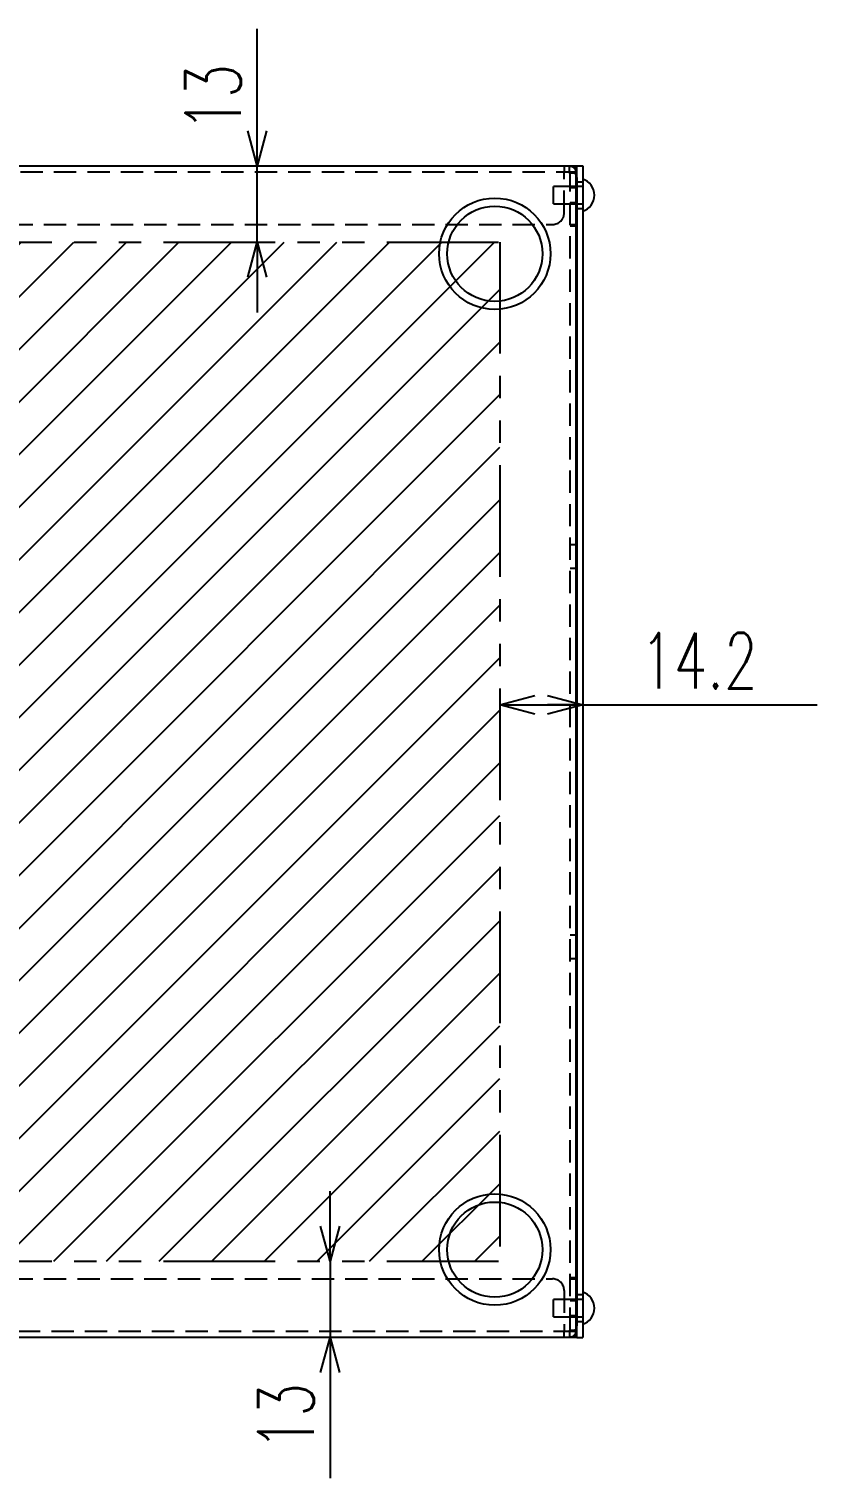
# Model space of a CAD drawing. Extents: x 95 to 340, y 40 to 279.
# Drawn here: x 146.3 to 191.1, y 39.6 to 122 of the extents above; entities that cross this region are included whole.
import ezdxf

# ---------------------------------------------------------------- set-up
doc = ezdxf.new("R2010")
doc.units = 0
doc.linetypes.add('HIDDEN', pattern=[1.905, 1.27, -0.635])
doc.linetypes.add('PHANTOM', pattern=[12.7, 6.35, -1.27, 1.27, -1.27, 1.27, -1.27])
doc.layers.get('0').update_dxf_attribs({"linetype": 'CONTINUOUS'})
doc.layers.add('記入事項', color=7, linetype='CONTINUOUS')
doc.styles.add('SLDTEXTSTYLE0', font='TXT', dxfattribs={"width": 0.7, "bigfont": 'bigfont'})
doc.dimstyles.get("Standard").update_dxf_attribs({"dimtxt": 2.5, "dimasz": 2.5, "dimexe": 1.25, "dimexo": 0.625, "dimtad": 1, "dimcen": 2.5, "dimazin": 3, "dimtfac": 1, "dimtmove": 0, "dimatfit": 3})

# ---------------------------------------------------------------- blocks, each defined once
blk = doc.blocks.new('*X39')
at = {"color": 0}
for p, q in [((115.808, 52.946), (172.745, 109.883)), ((115.808, 55.94), (169.752, 109.883)), ((115.808, 58.933), (166.758, 109.883)), ((115.808, 61.926), (163.765, 109.883)), ((115.808, 64.92), (160.771, 109.883)), ((115.808, 67.913), (157.778, 109.883)), ((115.808, 70.907), (154.785, 109.883)), ((115.808, 73.9), (151.791, 109.883)), ((115.808, 76.894), (148.798, 109.883)), ((115.808, 79.887), (145.804, 109.883)), ((115.808, 82.88), (142.811, 109.883)), ((115.808, 85.874), (139.817, 109.883)), ((115.808, 88.867), (136.824, 109.883)), ((115.808, 91.861), (133.831, 109.883)), ((115.808, 94.854), (130.837, 109.883)), ((115.808, 97.848), (127.844, 109.883)), ((115.808, 100.841), (124.85, 109.883)), ((115.808, 103.834), (121.857, 109.883)), ((115.808, 106.828), (118.864, 109.883)), ((115.808, 109.821), (115.87, 109.883)), ((117.738, 51.883), (173.041, 107.186)), ((120.732, 51.883), (173.041, 104.193)), ((123.725, 51.883), (173.041, 101.199)), ((126.719, 51.883), (173.041, 98.206)), ((129.712, 51.883), (173.041, 95.212)), ((132.706, 51.883), (173.041, 92.219)), ((135.699, 51.883), (173.041, 89.226)), ((138.692, 51.883), (173.041, 86.232)), ((141.686, 51.883), (173.041, 83.239)), ((144.679, 51.883), (173.041, 80.245)), ((147.673, 51.883), (173.041, 77.252)), ((150.666, 51.883), (173.041, 74.259)), ((153.66, 51.883), (173.041, 71.265)), ((156.653, 51.883), (173.041, 68.272)), ((159.646, 51.883), (173.041, 65.278)), ((162.64, 51.883), (173.041, 62.285)), ((165.633, 51.883), (173.041, 59.291)), ((168.627, 51.883), (173.041, 56.298)), ((171.62, 51.883), (173.041, 53.305))]:
    blk.add_line(p, q, dxfattribs=at)
blk = doc.blocks.new('_OPEN30')
at = {"color": 0, "linetype": 'BYBLOCK'}
for p, q in [((-1, 0.267949), (0, 0)), ((0, 0), (-1, -0.267949)), ((0, 0), (-1, 0))]:
    blk.add_line(p, q, dxfattribs=at)
blk = doc.blocks.new('*U40')
at = {"layer": '記入事項', "style": 'SLDTEXTSTYLE0', "width": 0.7}
blk.add_text('13', height=3.175, rotation=90, dxfattribs=at).set_placement((158.315, 116.188))
blk = doc.blocks.new('*D17')
at = {"layer": '記入事項'}
for p, q in [((159.233, 114.217), (159.233, 122.008)), ((159.233, 109.883), (159.233, 114.217)), ((159.233, 109.883), (159.233, 105.883))]:
    blk.add_line(p, q, dxfattribs=at)
blk.add_blockref('*U40', (0, 0))
at = {"layer": '記入事項', "xscale": 2, "yscale": 2}
for p, rotation in [((159.233, 114.217, 0.033), 270), ((159.233, 109.883, 0.033), 90)]:
    blk.add_blockref('_OPEN30', p, dxfattribs=dict(at, rotation=rotation))
blk = doc.blocks.new('*U41')
at = {"layer": '記入事項', "style": 'SLDTEXTSTYLE0', "width": 0.7}
blk.add_text('13', height=3.175, rotation=90, dxfattribs=at).set_placement((162.466, 41.139))
blk = doc.blocks.new('*D18')
at = {"layer": '記入事項'}
for p, q in [((163.384, 51.883), (163.384, 55.883)), ((163.384, 51.883), (163.384, 47.55)), ((163.384, 47.55), (163.384, 39.552))]:
    blk.add_line(p, q, dxfattribs=at)
blk.add_blockref('*U41', (0, 0))
at = {"layer": '記入事項', "xscale": 2, "yscale": 2}
for p, rotation in [((163.384, 51.883, 0.033), 270), ((163.384, 47.55, 0.033), 90)]:
    blk.add_blockref('_OPEN30', p, dxfattribs=dict(at, rotation=rotation))
blk = doc.blocks.new('*U42')
at = {"layer": '記入事項', "style": 'SLDTEXTSTYLE0', "width": 0.7}
blk.add_text('14.2', height=3.175, dxfattribs=at).set_placement((181.038, 84.471))
blk = doc.blocks.new('*D19')
at = {"layer": '記入事項'}
for p, q in [((173.041, 83.553), (177.758, 83.553)), ((177.758, 83.553), (191.092, 83.553))]:
    blk.add_line(p, q, dxfattribs=at)
blk.add_blockref('*U42', (0, 0))
at = {"layer": '記入事項', "xscale": 2, "yscale": 2, "rotation": 180}
blk.add_blockref('_OPEN30', (173.041, 83.553, 0.033), dxfattribs=at)
at = {"layer": '記入事項', "xscale": 2, "yscale": 2}
blk.add_blockref('_OPEN30', (177.758, 83.553, 0.033), dxfattribs=at)

msp = doc.modelspace()

# ---------------------------------------------------------------- linework, layer by layer
at = {"color": 7, "linetype": 'CONTINUOUS'}
for p, q in [((111.475, 114.217), (177.375, 114.217)), ((177.008, 113.813), (177.108, 113.813)), ((177.108, 113.813), (177.375, 113.813)), ((177.375, 114.217), (177.391, 114.217)), ((177.375, 113.85), (177.375, 114.217)), ((177.375, 113.85), (177.375, 113.813)), ((177.375, 113.779), (177.375, 113.813)), ((177.391, 114.217), (177.425, 114.217)), ((177.425, 114.217), (177.758, 114.217)), ((177.425, 113.55), (177.425, 114.217)), ((177.758, 114.217), (177.758, 113.55)), ((177.375, 113.779), (177.375, 47.987)), ((177.425, 113.05), (177.375, 113.05)), ((177.425, 113.55), (177.425, 48.217)), ((177.758, 113.55), (177.758, 48.217)), ((177.375, 112.05), (177.425, 112.05)), ((177.425, 49.717), (177.375, 49.717)), ((177.375, 48.717), (177.425, 48.717)), ((177.008, 47.954), (177.108, 47.954)), ((177.108, 47.954), (177.375, 47.954)), ((177.375, 47.987), (177.375, 47.954)), ((177.375, 47.954), (177.375, 47.917)), ((177.375, 47.55), (177.375, 47.917)), ((177.425, 47.55), (177.425, 48.217)), ((177.758, 48.217), (177.758, 47.55)), ((177.375, 47.55), (111.475, 47.55)), ((177.391, 47.55), (177.375, 47.55)), ((177.425, 47.55), (177.391, 47.55)), ((177.425, 47.55), (177.758, 47.55))]:
    msp.add_line(p, q, dxfattribs=at)
at = {"color": 7, "linetype": 'HIDDEN'}
for p, q in [((111.475, 113.883), (177.375, 113.883)), ((176.708, 114.217), (176.708, 113.883)), ((176.708, 113.883), (176.708, 113.85)), ((176.708, 111.55), (176.708, 113.85)), ((177.008, 113.883), (177.008, 114.217)), ((177.041, 113.779), (177.041, 113.85)), ((176.091, 112.05), (176.091, 113.05)), ((177.375, 113.05), (176.091, 113.05)), ((177.041, 47.987), (177.041, 113.779)), ((177.375, 112.967), (177.041, 112.967)), ((177.758, 113.3), (177.425, 113.3)), ((177.758, 113.05), (177.425, 113.05)), ((176.091, 112.05), (177.375, 112.05)), ((177.041, 112.133), (177.375, 112.133)), ((177.425, 112.05), (177.758, 112.05)), ((177.425, 111.8), (177.758, 111.8)), ((112.808, 110.883), (176.041, 110.883)), ((177.041, 110.883), (177.375, 110.883)), ((177.041, 110.813), (177.375, 110.813)), ((177.375, 92.661), (177.041, 92.661)), ((177.041, 91.328), (177.375, 91.328)), ((177.375, 70.439), (177.041, 70.439)), ((177.041, 69.105), (177.375, 69.105)), ((112.808, 50.883), (176.041, 50.883)), ((177.041, 50.954), (177.375, 50.954)), ((177.041, 50.883), (177.375, 50.883)), ((176.091, 49.025), (176.091, 49.717)), ((177.375, 49.717), (176.091, 49.717)), ((176.708, 50.217), (176.708, 47.917)), ((177.375, 49.633), (177.041, 49.633)), ((177.758, 49.967), (177.425, 49.967)), ((177.758, 49.717), (177.425, 49.717)), ((176.091, 48.717), (176.091, 49.025)), ((176.091, 48.717), (177.375, 48.717)), ((177.041, 48.8), (177.375, 48.8)), ((177.425, 48.717), (177.758, 48.717)), ((177.375, 47.883), (111.475, 47.883)), ((176.708, 47.883), (176.708, 47.917)), ((176.708, 47.55), (176.708, 47.883)), ((177.008, 47.883), (177.008, 47.55)), ((177.041, 47.987), (177.041, 47.917)), ((177.425, 48.467), (177.758, 48.467))]:
    msp.add_line(p, q, dxfattribs=at)
at = {"color": 7}
for points in [[(177.008, 114.217, 0), (177.011, 114.216, 0), (177.013, 114.216, 0), (177.016, 114.216, 0), (177.018, 114.215, 0), (177.021, 114.215, 0), (177.024, 114.215, 0), (177.026, 114.215, 0), (177.029, 114.214, 0), (177.031, 114.214, 0), (177.034, 114.214, 0), (177.036, 114.213, 0), (177.039, 114.213, 0), (177.042, 114.213, 0), (177.044, 114.212, 0), (177.047, 114.212, 0), (177.049, 114.212, 0), (177.052, 114.211, 0), (177.054, 114.211, 0), (177.057, 114.211, 0), (177.06, 114.21, 0), (177.062, 114.21, 0), (177.065, 114.209, 0), (177.067, 114.209, 0), (177.07, 114.209, 0), (177.072, 114.208, 0), (177.075, 114.208, 0), (177.077, 114.207, 0), (177.08, 114.207, 0), (177.082, 114.206, 0), (177.085, 114.206, 0), (177.088, 114.205, 0), (177.09, 114.205, 0), (177.093, 114.204, 0), (177.095, 114.204, 0), (177.098, 114.203, 0), (177.1, 114.203, 0), (177.103, 114.202, 0), (177.105, 114.202, 0), (177.108, 114.201, 0), (177.11, 114.201, 0), (177.113, 114.2, 0), (177.115, 114.199, 0), (177.117, 114.199, 0), (177.12, 114.198, 0), (177.122, 114.197, 0), (177.125, 114.197, 0), (177.127, 114.196, 0), (177.13, 114.195, 0), (177.132, 114.194, 0), (177.135, 114.194, 0), (177.137, 114.193, 0), (177.139, 114.192, 0), (177.142, 114.191, 0), (177.144, 114.19, 0), (177.147, 114.189, 0), (177.149, 114.188, 0), (177.151, 114.188, 0), (177.154, 114.187, 0), (177.156, 114.186, 0), (177.158, 114.185, 0), (177.161, 114.184, 0), (177.163, 114.183, 0), (177.165, 114.182, 0), (177.168, 114.18, 0), (177.17, 114.179, 0), (177.172, 114.178, 0), (177.175, 114.177, 0), (177.177, 114.176, 0), (177.179, 114.175, 0), (177.181, 114.174, 0), (177.184, 114.172, 0), (177.186, 114.171, 0), (177.188, 114.17, 0), (177.19, 114.169, 0), (177.193, 114.167, 0), (177.195, 114.166, 0), (177.197, 114.165, 0), (177.199, 114.163, 0), (177.202, 114.162, 0), (177.204, 114.161, 0), (177.206, 114.159, 0), (177.208, 114.158, 0), (177.21, 114.156, 0), (177.212, 114.155, 0), (177.214, 114.153, 0), (177.217, 114.152, 0), (177.219, 114.151, 0), (177.221, 114.149, 0), (177.223, 114.147, 0), (177.225, 114.146, 0), (177.227, 114.144, 0), (177.229, 114.143, 0), (177.231, 114.141, 0), (177.233, 114.14, 0), (177.235, 114.138, 0), (177.237, 114.136, 0), (177.239, 114.135, 0), (177.241, 114.133, 0), (177.243, 114.131, 0), (177.245, 114.13, 0), (177.247, 114.128, 0), (177.249, 114.126, 0), (177.251, 114.124, 0), (177.253, 114.123, 0), (177.255, 114.121, 0), (177.257, 114.119, 0), (177.259, 114.117, 0), (177.261, 114.116, 0), (177.263, 114.114, 0), (177.265, 114.112, 0), (177.266, 114.11, 0), (177.268, 114.108, 0), (177.27, 114.106, 0), (177.272, 114.105, 0), (177.274, 114.103, 0), (177.275, 114.101, 0), (177.277, 114.099, 0), (177.279, 114.097, 0), (177.281, 114.095, 0), (177.283, 114.093, 0), (177.284, 114.091, 0), (177.286, 114.089, 0), (177.288, 114.087, 0), (177.289, 114.085, 0), (177.291, 114.083, 0), (177.293, 114.081, 0), (177.294, 114.079, 0), (177.296, 114.077, 0), (177.298, 114.075, 0), (177.299, 114.073, 0), (177.301, 114.071, 0), (177.302, 114.069, 0), (177.304, 114.067, 0), (177.306, 114.065, 0), (177.307, 114.063, 0), (177.309, 114.061, 0), (177.31, 114.059, 0), (177.312, 114.056, 0), (177.313, 114.054, 0), (177.314, 114.052, 0), (177.316, 114.05, 0), (177.317, 114.048, 0), (177.319, 114.046, 0), (177.32, 114.043, 0), (177.321, 114.041, 0), (177.323, 114.039, 0), (177.324, 114.037, 0), (177.325, 114.035, 0), (177.327, 114.032, 0), (177.328, 114.03, 0), (177.329, 114.028, 0), (177.33, 114.026, 0), (177.332, 114.023, 0), (177.333, 114.021, 0), (177.334, 114.019, 0), (177.335, 114.017, 0), (177.336, 114.014, 0), (177.337, 114.012, 0), (177.339, 114.01, 0), (177.34, 114.007, 0), (177.341, 114.005, 0), (177.342, 114.003, 0), (177.343, 114, 0), (177.344, 113.998, 0), (177.345, 113.996, 0), (177.346, 113.993, 0), (177.347, 113.991, 0), (177.347, 113.988, 0), (177.348, 113.986, 0), (177.349, 113.984, 0), (177.35, 113.981, 0), (177.351, 113.979, 0), (177.352, 113.976, 0), (177.352, 113.974, 0), (177.353, 113.972, 0), (177.354, 113.969, 0), (177.355, 113.967, 0), (177.355, 113.964, 0), (177.356, 113.962, 0), (177.357, 113.959, 0), (177.357, 113.957, 0), (177.358, 113.954, 0), (177.359, 113.952, 0), (177.359, 113.949, 0), (177.36, 113.947, 0), (177.36, 113.944, 0), (177.361, 113.942, 0), (177.361, 113.939, 0), (177.362, 113.937, 0), (177.363, 113.934, 0), (177.363, 113.932, 0), (177.364, 113.929, 0), (177.364, 113.927, 0), (177.364, 113.924, 0), (177.365, 113.922, 0), (177.365, 113.919, 0), (177.366, 113.917, 0), (177.366, 113.914, 0), (177.367, 113.912, 0), (177.367, 113.909, 0), (177.367, 113.907, 0), (177.368, 113.904, 0), (177.368, 113.901, 0), (177.369, 113.899, 0), (177.369, 113.896, 0), (177.369, 113.894, 0), (177.37, 113.891, 0), (177.37, 113.889, 0), (177.37, 113.886, 0), (177.371, 113.883, 0), (177.371, 113.881, 0), (177.371, 113.878, 0), (177.372, 113.876, 0), (177.372, 113.873, 0), (177.372, 113.871, 0), (177.373, 113.868, 0), (177.373, 113.865, 0), (177.373, 113.863, 0), (177.373, 113.86, 0), (177.374, 113.858, 0), (177.374, 113.855, 0), (177.374, 113.853, 0), (177.375, 113.85, 0)], [(177.008, 113.883, 0), (177.008, 113.883, 0), (177.008, 113.883, 0), (177.009, 113.883, 0), (177.009, 113.883, 0), (177.009, 113.883, 0), (177.009, 113.883, 0), (177.01, 113.883, 0), (177.01, 113.883, 0), (177.01, 113.883, 0), (177.01, 113.883, 0), (177.011, 113.883, 0), (177.011, 113.883, 0), (177.011, 113.883, 0), (177.011, 113.883, 0), (177.012, 113.883, 0), (177.012, 113.883, 0), (177.012, 113.883, 0), (177.012, 113.883, 0), (177.012, 113.883, 0), (177.013, 113.883, 0), (177.013, 113.883, 0), (177.013, 113.883, 0), (177.013, 113.883, 0), (177.014, 113.883, 0), (177.014, 113.883, 0), (177.014, 113.882, 0), (177.014, 113.882, 0), (177.015, 113.882, 0), (177.015, 113.882, 0), (177.015, 113.882, 0), (177.015, 113.882, 0), (177.015, 113.882, 0), (177.016, 113.882, 0), (177.016, 113.882, 0), (177.016, 113.882, 0), (177.016, 113.882, 0), (177.017, 113.882, 0), (177.017, 113.882, 0), (177.017, 113.882, 0), (177.017, 113.882, 0), (177.018, 113.882, 0), (177.018, 113.882, 0), (177.018, 113.882, 0), (177.018, 113.882, 0), (177.018, 113.882, 0), (177.019, 113.881, 0), (177.019, 113.881, 0), (177.019, 113.881, 0), (177.019, 113.881, 0), (177.02, 113.881, 0), (177.02, 113.881, 0), (177.02, 113.881, 0), (177.02, 113.881, 0), (177.02, 113.881, 0), (177.021, 113.881, 0), (177.021, 113.881, 0), (177.021, 113.881, 0), (177.021, 113.881, 0), (177.021, 113.88, 0), (177.022, 113.88, 0), (177.022, 113.88, 0), (177.022, 113.88, 0), (177.022, 113.88, 0), (177.023, 113.88, 0), (177.023, 113.88, 0), (177.023, 113.88, 0), (177.023, 113.88, 0), (177.023, 113.88, 0), (177.024, 113.879, 0), (177.024, 113.879, 0), (177.024, 113.879, 0), (177.024, 113.879, 0), (177.024, 113.879, 0), (177.025, 113.879, 0), (177.025, 113.879, 0), (177.025, 113.879, 0), (177.025, 113.879, 0), (177.025, 113.878, 0), (177.026, 113.878, 0), (177.026, 113.878, 0), (177.026, 113.878, 0), (177.026, 113.878, 0), (177.026, 113.878, 0), (177.027, 113.878, 0), (177.027, 113.878, 0), (177.027, 113.877, 0), (177.027, 113.877, 0), (177.027, 113.877, 0), (177.028, 113.877, 0), (177.028, 113.877, 0), (177.028, 113.877, 0), (177.028, 113.877, 0), (177.028, 113.876, 0), (177.028, 113.876, 0), (177.029, 113.876, 0), (177.029, 113.876, 0), (177.029, 113.876, 0), (177.029, 113.876, 0), (177.029, 113.876, 0), (177.03, 113.875, 0), (177.03, 113.875, 0), (177.03, 113.875, 0), (177.03, 113.875, 0), (177.03, 113.875, 0), (177.03, 113.875, 0), (177.031, 113.874, 0), (177.031, 113.874, 0), (177.031, 113.874, 0), (177.031, 113.874, 0), (177.031, 113.874, 0), (177.032, 113.874, 0), (177.032, 113.873, 0), (177.032, 113.873, 0), (177.032, 113.873, 0), (177.032, 113.873, 0), (177.032, 113.873, 0), (177.032, 113.873, 0), (177.033, 113.872, 0), (177.033, 113.872, 0), (177.033, 113.872, 0), (177.033, 113.872, 0), (177.033, 113.872, 0), (177.033, 113.872, 0), (177.034, 113.871, 0), (177.034, 113.871, 0), (177.034, 113.871, 0), (177.034, 113.871, 0), (177.034, 113.871, 0), (177.034, 113.87, 0), (177.034, 113.87, 0), (177.035, 113.87, 0), (177.035, 113.87, 0), (177.035, 113.87, 0), (177.035, 113.869, 0), (177.035, 113.869, 0), (177.035, 113.869, 0), (177.035, 113.869, 0), (177.036, 113.869, 0), (177.036, 113.869, 0), (177.036, 113.868, 0), (177.036, 113.868, 0), (177.036, 113.868, 0), (177.036, 113.868, 0), (177.036, 113.868, 0), (177.037, 113.867, 0), (177.037, 113.867, 0), (177.037, 113.867, 0), (177.037, 113.867, 0), (177.037, 113.867, 0), (177.037, 113.866, 0), (177.037, 113.866, 0), (177.037, 113.866, 0), (177.037, 113.866, 0), (177.038, 113.865, 0), (177.038, 113.865, 0), (177.038, 113.865, 0), (177.038, 113.865, 0), (177.038, 113.865, 0), (177.038, 113.864, 0), (177.038, 113.864, 0), (177.038, 113.864, 0), (177.038, 113.864, 0), (177.038, 113.864, 0), (177.039, 113.863, 0), (177.039, 113.863, 0), (177.039, 113.863, 0), (177.039, 113.863, 0), (177.039, 113.863, 0), (177.039, 113.862, 0), (177.039, 113.862, 0), (177.039, 113.862, 0), (177.039, 113.862, 0), (177.039, 113.861, 0), (177.039, 113.861, 0), (177.039, 113.861, 0), (177.039, 113.861, 0), (177.04, 113.861, 0), (177.04, 113.86, 0), (177.04, 113.86, 0), (177.04, 113.86, 0), (177.04, 113.86, 0), (177.04, 113.859, 0), (177.04, 113.859, 0), (177.04, 113.859, 0), (177.04, 113.859, 0), (177.04, 113.859, 0), (177.04, 113.858, 0), (177.04, 113.858, 0), (177.04, 113.858, 0), (177.04, 113.858, 0), (177.04, 113.857, 0), (177.04, 113.857, 0), (177.04, 113.857, 0), (177.04, 113.857, 0), (177.04, 113.856, 0), (177.041, 113.856, 0), (177.041, 113.856, 0), (177.041, 113.856, 0), (177.041, 113.856, 0), (177.041, 113.855, 0), (177.041, 113.855, 0), (177.041, 113.855, 0), (177.041, 113.855, 0), (177.041, 113.854, 0), (177.041, 113.854, 0), (177.041, 113.854, 0), (177.041, 113.854, 0), (177.041, 113.853, 0), (177.041, 113.853, 0), (177.041, 113.853, 0), (177.041, 113.853, 0), (177.041, 113.853, 0), (177.041, 113.852, 0), (177.041, 113.852, 0), (177.041, 113.852, 0), (177.041, 113.852, 0), (177.041, 113.851, 0), (177.041, 113.851, 0), (177.041, 113.851, 0), (177.041, 113.851, 0), (177.041, 113.85, 0), (177.041, 113.85, 0), (177.041, 113.85, 0)], [(177.375, 113.779, 0), (177.374, 113.779, 0), (177.374, 113.78, 0), (177.374, 113.78, 0), (177.373, 113.78, 0), (177.373, 113.78, 0), (177.373, 113.78, 0), (177.373, 113.78, 0), (177.372, 113.78, 0), (177.372, 113.781, 0), (177.372, 113.781, 0), (177.371, 113.781, 0), (177.371, 113.781, 0), (177.371, 113.781, 0), (177.37, 113.781, 0), (177.37, 113.781, 0), (177.37, 113.782, 0), (177.369, 113.782, 0), (177.369, 113.782, 0), (177.369, 113.782, 0), (177.368, 113.782, 0), (177.368, 113.782, 0), (177.367, 113.783, 0), (177.367, 113.783, 0), (177.367, 113.783, 0), (177.366, 113.783, 0), (177.366, 113.783, 0), (177.365, 113.783, 0), (177.365, 113.783, 0), (177.364, 113.784, 0), (177.364, 113.784, 0), (177.364, 113.784, 0), (177.363, 113.784, 0), (177.363, 113.784, 0), (177.362, 113.784, 0), (177.361, 113.784, 0), (177.361, 113.785, 0), (177.36, 113.785, 0), (177.36, 113.785, 0), (177.359, 113.785, 0), (177.359, 113.785, 0), (177.358, 113.785, 0), (177.357, 113.786, 0), (177.357, 113.786, 0), (177.356, 113.786, 0), (177.355, 113.786, 0), (177.355, 113.786, 0), (177.354, 113.786, 0), (177.353, 113.786, 0), (177.352, 113.787, 0), (177.352, 113.787, 0), (177.351, 113.787, 0), (177.35, 113.787, 0), (177.349, 113.787, 0), (177.348, 113.787, 0), (177.347, 113.787, 0), (177.347, 113.788, 0), (177.346, 113.788, 0), (177.345, 113.788, 0), (177.344, 113.788, 0), (177.343, 113.788, 0), (177.342, 113.788, 0), (177.341, 113.788, 0), (177.34, 113.789, 0), (177.339, 113.789, 0), (177.337, 113.789, 0), (177.336, 113.789, 0), (177.335, 113.789, 0), (177.334, 113.789, 0), (177.333, 113.79, 0), (177.332, 113.79, 0), (177.33, 113.79, 0), (177.329, 113.79, 0), (177.328, 113.79, 0), (177.327, 113.79, 0), (177.325, 113.79, 0), (177.324, 113.791, 0), (177.323, 113.791, 0), (177.321, 113.791, 0), (177.32, 113.791, 0), (177.319, 113.791, 0), (177.317, 113.791, 0), (177.316, 113.791, 0), (177.314, 113.792, 0), (177.313, 113.792, 0), (177.312, 113.792, 0), (177.31, 113.792, 0), (177.309, 113.792, 0), (177.307, 113.792, 0), (177.306, 113.793, 0), (177.304, 113.793, 0), (177.302, 113.793, 0), (177.301, 113.793, 0), (177.299, 113.793, 0), (177.298, 113.793, 0), (177.296, 113.793, 0), (177.294, 113.794, 0), (177.293, 113.794, 0), (177.291, 113.794, 0), (177.289, 113.794, 0), (177.288, 113.794, 0), (177.286, 113.794, 0), (177.284, 113.794, 0), (177.283, 113.795, 0), (177.281, 113.795, 0), (177.279, 113.795, 0), (177.277, 113.795, 0), (177.275, 113.795, 0), (177.274, 113.795, 0), (177.272, 113.796, 0), (177.27, 113.796, 0), (177.268, 113.796, 0), (177.266, 113.796, 0), (177.265, 113.796, 0), (177.263, 113.796, 0), (177.261, 113.796, 0), (177.259, 113.797, 0), (177.257, 113.797, 0), (177.255, 113.797, 0), (177.253, 113.797, 0), (177.251, 113.797, 0), (177.249, 113.797, 0), (177.247, 113.797, 0), (177.245, 113.798, 0), (177.243, 113.798, 0), (177.241, 113.798, 0), (177.239, 113.798, 0), (177.237, 113.798, 0), (177.235, 113.798, 0), (177.233, 113.799, 0), (177.231, 113.799, 0), (177.229, 113.799, 0), (177.227, 113.799, 0), (177.225, 113.799, 0), (177.223, 113.799, 0), (177.221, 113.799, 0), (177.219, 113.8, 0), (177.217, 113.8, 0), (177.214, 113.8, 0), (177.212, 113.8, 0), (177.21, 113.8, 0), (177.208, 113.8, 0), (177.206, 113.8, 0), (177.204, 113.801, 0), (177.202, 113.801, 0), (177.199, 113.801, 0), (177.197, 113.801, 0), (177.195, 113.801, 0), (177.193, 113.801, 0), (177.19, 113.801, 0), (177.188, 113.802, 0), (177.186, 113.802, 0), (177.184, 113.802, 0), (177.181, 113.802, 0), (177.179, 113.802, 0), (177.177, 113.802, 0), (177.175, 113.803, 0), (177.172, 113.803, 0), (177.17, 113.803, 0), (177.168, 113.803, 0), (177.165, 113.803, 0), (177.163, 113.803, 0), (177.161, 113.803, 0), (177.158, 113.804, 0), (177.156, 113.804, 0), (177.154, 113.804, 0), (177.151, 113.804, 0), (177.149, 113.804, 0), (177.147, 113.804, 0), (177.144, 113.804, 0), (177.142, 113.805, 0), (177.139, 113.805, 0), (177.137, 113.805, 0), (177.135, 113.805, 0), (177.132, 113.805, 0), (177.13, 113.805, 0), (177.127, 113.806, 0), (177.125, 113.806, 0), (177.122, 113.806, 0), (177.12, 113.806, 0), (177.117, 113.806, 0), (177.115, 113.806, 0), (177.113, 113.806, 0), (177.11, 113.807, 0), (177.108, 113.807, 0), (177.105, 113.807, 0), (177.103, 113.807, 0), (177.1, 113.807, 0), (177.098, 113.807, 0), (177.095, 113.807, 0), (177.093, 113.808, 0), (177.09, 113.808, 0), (177.088, 113.808, 0), (177.085, 113.808, 0), (177.082, 113.808, 0), (177.08, 113.808, 0), (177.077, 113.809, 0), (177.075, 113.809, 0), (177.072, 113.809, 0), (177.07, 113.809, 0), (177.067, 113.809, 0), (177.065, 113.809, 0), (177.062, 113.809, 0), (177.06, 113.81, 0), (177.057, 113.81, 0), (177.054, 113.81, 0), (177.052, 113.81, 0), (177.049, 113.81, 0), (177.047, 113.81, 0), (177.044, 113.81, 0), (177.042, 113.811, 0), (177.039, 113.811, 0), (177.036, 113.811, 0), (177.034, 113.811, 0), (177.031, 113.811, 0), (177.029, 113.811, 0), (177.026, 113.812, 0), (177.024, 113.812, 0), (177.021, 113.812, 0), (177.018, 113.812, 0), (177.016, 113.812, 0), (177.013, 113.812, 0), (177.011, 113.812, 0), (177.008, 113.813, 0)], [(177.008, 47.954, 0), (177.011, 47.954, 0), (177.013, 47.954, 0), (177.016, 47.954, 0), (177.018, 47.955, 0), (177.021, 47.955, 0), (177.024, 47.955, 0), (177.026, 47.955, 0), (177.029, 47.955, 0), (177.031, 47.955, 0), (177.034, 47.956, 0), (177.036, 47.956, 0), (177.039, 47.956, 0), (177.042, 47.956, 0), (177.044, 47.956, 0), (177.047, 47.956, 0), (177.049, 47.956, 0), (177.052, 47.956, 0), (177.054, 47.957, 0), (177.057, 47.957, 0), (177.06, 47.957, 0), (177.062, 47.957, 0), (177.065, 47.957, 0), (177.067, 47.957, 0), (177.07, 47.958, 0), (177.072, 47.958, 0), (177.075, 47.958, 0), (177.077, 47.958, 0), (177.08, 47.958, 0), (177.082, 47.958, 0), (177.085, 47.959, 0), (177.088, 47.959, 0), (177.09, 47.959, 0), (177.093, 47.959, 0), (177.095, 47.959, 0), (177.098, 47.959, 0), (177.1, 47.959, 0), (177.103, 47.959, 0), (177.105, 47.96, 0), (177.108, 47.96, 0), (177.11, 47.96, 0), (177.113, 47.96, 0), (177.115, 47.96, 0), (177.117, 47.96, 0), (177.12, 47.961, 0), (177.122, 47.961, 0), (177.125, 47.961, 0), (177.127, 47.961, 0), (177.13, 47.961, 0), (177.132, 47.961, 0), (177.135, 47.962, 0), (177.137, 47.962, 0), (177.139, 47.962, 0), (177.142, 47.962, 0), (177.144, 47.962, 0), (177.147, 47.962, 0), (177.149, 47.962, 0), (177.151, 47.962, 0), (177.154, 47.963, 0), (177.156, 47.963, 0), (177.158, 47.963, 0), (177.161, 47.963, 0), (177.163, 47.963, 0), (177.165, 47.963, 0), (177.168, 47.964, 0), (177.17, 47.964, 0), (177.172, 47.964, 0), (177.175, 47.964, 0), (177.177, 47.964, 0), (177.179, 47.964, 0), (177.181, 47.964, 0), (177.184, 47.965, 0), (177.186, 47.965, 0), (177.188, 47.965, 0), (177.19, 47.965, 0), (177.193, 47.965, 0), (177.195, 47.965, 0), (177.197, 47.965, 0), (177.199, 47.966, 0), (177.202, 47.966, 0), (177.204, 47.966, 0), (177.206, 47.966, 0), (177.208, 47.966, 0), (177.21, 47.966, 0), (177.212, 47.967, 0), (177.214, 47.967, 0), (177.217, 47.967, 0), (177.219, 47.967, 0), (177.221, 47.967, 0), (177.223, 47.967, 0), (177.225, 47.967, 0), (177.227, 47.968, 0), (177.229, 47.968, 0), (177.231, 47.968, 0), (177.233, 47.968, 0), (177.235, 47.968, 0), (177.237, 47.968, 0), (177.239, 47.968, 0), (177.241, 47.969, 0), (177.243, 47.969, 0), (177.245, 47.969, 0), (177.247, 47.969, 0), (177.249, 47.969, 0), (177.251, 47.969, 0), (177.253, 47.969, 0), (177.255, 47.97, 0), (177.257, 47.97, 0), (177.259, 47.97, 0), (177.261, 47.97, 0), (177.263, 47.97, 0), (177.265, 47.97, 0), (177.266, 47.971, 0), (177.268, 47.971, 0), (177.27, 47.971, 0), (177.272, 47.971, 0), (177.274, 47.971, 0), (177.275, 47.971, 0), (177.277, 47.971, 0), (177.279, 47.972, 0), (177.281, 47.972, 0), (177.283, 47.972, 0), (177.284, 47.972, 0), (177.286, 47.972, 0), (177.288, 47.972, 0), (177.289, 47.972, 0), (177.291, 47.973, 0), (177.293, 47.973, 0), (177.294, 47.973, 0), (177.296, 47.973, 0), (177.298, 47.973, 0), (177.299, 47.973, 0), (177.301, 47.974, 0), (177.302, 47.974, 0), (177.304, 47.974, 0), (177.306, 47.974, 0), (177.307, 47.974, 0), (177.309, 47.974, 0), (177.31, 47.974, 0), (177.312, 47.975, 0), (177.313, 47.975, 0), (177.314, 47.975, 0), (177.316, 47.975, 0), (177.317, 47.975, 0), (177.319, 47.975, 0), (177.32, 47.975, 0), (177.321, 47.976, 0), (177.323, 47.976, 0), (177.324, 47.976, 0), (177.325, 47.976, 0), (177.327, 47.976, 0), (177.328, 47.976, 0), (177.329, 47.977, 0), (177.33, 47.977, 0), (177.332, 47.977, 0), (177.333, 47.977, 0), (177.334, 47.977, 0), (177.335, 47.977, 0), (177.336, 47.977, 0), (177.337, 47.978, 0), (177.339, 47.978, 0), (177.34, 47.978, 0), (177.341, 47.978, 0), (177.342, 47.978, 0), (177.343, 47.978, 0), (177.344, 47.978, 0), (177.345, 47.979, 0), (177.346, 47.979, 0), (177.347, 47.979, 0), (177.347, 47.979, 0), (177.348, 47.979, 0), (177.349, 47.979, 0), (177.35, 47.98, 0), (177.351, 47.98, 0), (177.352, 47.98, 0), (177.352, 47.98, 0), (177.353, 47.98, 0), (177.354, 47.98, 0), (177.355, 47.98, 0), (177.355, 47.981, 0), (177.356, 47.981, 0), (177.357, 47.981, 0), (177.357, 47.981, 0), (177.358, 47.981, 0), (177.359, 47.981, 0), (177.359, 47.981, 0), (177.36, 47.982, 0), (177.36, 47.982, 0), (177.361, 47.982, 0), (177.361, 47.982, 0), (177.362, 47.982, 0), (177.363, 47.982, 0), (177.363, 47.983, 0), (177.364, 47.983, 0), (177.364, 47.983, 0), (177.364, 47.983, 0), (177.365, 47.983, 0), (177.365, 47.983, 0), (177.366, 47.983, 0), (177.366, 47.984, 0), (177.367, 47.984, 0), (177.367, 47.984, 0), (177.367, 47.984, 0), (177.368, 47.984, 0), (177.368, 47.984, 0), (177.369, 47.984, 0), (177.369, 47.985, 0), (177.369, 47.985, 0), (177.37, 47.985, 0), (177.37, 47.985, 0), (177.37, 47.985, 0), (177.371, 47.985, 0), (177.371, 47.986, 0), (177.371, 47.986, 0), (177.372, 47.986, 0), (177.372, 47.986, 0), (177.372, 47.986, 0), (177.373, 47.986, 0), (177.373, 47.986, 0), (177.373, 47.987, 0), (177.373, 47.987, 0), (177.374, 47.987, 0), (177.374, 47.987, 0), (177.374, 47.987, 0), (177.375, 47.987, 0)], [(177.375, 47.917, 0), (177.374, 47.914, 0), (177.374, 47.911, 0), (177.374, 47.909, 0), (177.373, 47.906, 0), (177.373, 47.904, 0), (177.373, 47.901, 0), (177.373, 47.898, 0), (177.372, 47.896, 0), (177.372, 47.893, 0), (177.372, 47.891, 0), (177.371, 47.888, 0), (177.371, 47.886, 0), (177.371, 47.883, 0), (177.37, 47.88, 0), (177.37, 47.878, 0), (177.37, 47.875, 0), (177.369, 47.873, 0), (177.369, 47.87, 0), (177.369, 47.868, 0), (177.368, 47.865, 0), (177.368, 47.862, 0), (177.367, 47.86, 0), (177.367, 47.857, 0), (177.367, 47.855, 0), (177.366, 47.852, 0), (177.366, 47.85, 0), (177.365, 47.847, 0), (177.365, 47.845, 0), (177.364, 47.842, 0), (177.364, 47.84, 0), (177.364, 47.837, 0), (177.363, 47.835, 0), (177.363, 47.832, 0), (177.362, 47.83, 0), (177.361, 47.827, 0), (177.361, 47.825, 0), (177.36, 47.822, 0), (177.36, 47.82, 0), (177.359, 47.817, 0), (177.359, 47.815, 0), (177.358, 47.812, 0), (177.357, 47.81, 0), (177.357, 47.807, 0), (177.356, 47.805, 0), (177.355, 47.802, 0), (177.355, 47.8, 0), (177.354, 47.797, 0), (177.353, 47.795, 0), (177.352, 47.792, 0), (177.352, 47.79, 0), (177.351, 47.788, 0), (177.35, 47.785, 0), (177.349, 47.783, 0), (177.348, 47.781, 0), (177.347, 47.778, 0), (177.347, 47.776, 0), (177.346, 47.773, 0), (177.345, 47.771, 0), (177.344, 47.769, 0), (177.343, 47.766, 0), (177.342, 47.764, 0), (177.341, 47.762, 0), (177.34, 47.759, 0), (177.339, 47.757, 0), (177.337, 47.755, 0), (177.336, 47.752, 0), (177.335, 47.75, 0), (177.334, 47.748, 0), (177.333, 47.745, 0), (177.332, 47.743, 0), (177.33, 47.741, 0), (177.329, 47.739, 0), (177.328, 47.736, 0), (177.327, 47.734, 0), (177.325, 47.732, 0), (177.324, 47.73, 0), (177.323, 47.727, 0), (177.321, 47.725, 0), (177.32, 47.723, 0), (177.319, 47.721, 0), (177.317, 47.719, 0), (177.316, 47.717, 0), (177.314, 47.714, 0), (177.313, 47.712, 0), (177.312, 47.71, 0), (177.31, 47.708, 0), (177.309, 47.706, 0), (177.307, 47.704, 0), (177.306, 47.702, 0), (177.304, 47.7, 0), (177.302, 47.698, 0), (177.301, 47.696, 0), (177.299, 47.693, 0), (177.298, 47.691, 0), (177.296, 47.689, 0), (177.294, 47.687, 0), (177.293, 47.685, 0), (177.291, 47.683, 0), (177.289, 47.681, 0), (177.288, 47.679, 0), (177.286, 47.677, 0), (177.284, 47.675, 0), (177.283, 47.673, 0), (177.281, 47.672, 0), (177.279, 47.67, 0), (177.277, 47.668, 0), (177.275, 47.666, 0), (177.274, 47.664, 0), (177.272, 47.662, 0), (177.27, 47.66, 0), (177.268, 47.658, 0), (177.266, 47.656, 0), (177.265, 47.655, 0), (177.263, 47.653, 0), (177.261, 47.651, 0), (177.259, 47.649, 0), (177.257, 47.647, 0), (177.255, 47.646, 0), (177.253, 47.644, 0), (177.251, 47.642, 0), (177.249, 47.64, 0), (177.247, 47.639, 0), (177.245, 47.637, 0), (177.243, 47.635, 0), (177.241, 47.633, 0), (177.239, 47.632, 0), (177.237, 47.63, 0), (177.235, 47.629, 0), (177.233, 47.627, 0), (177.231, 47.625, 0), (177.229, 47.624, 0), (177.227, 47.622, 0), (177.225, 47.621, 0), (177.223, 47.619, 0), (177.221, 47.617, 0), (177.219, 47.616, 0), (177.217, 47.614, 0), (177.214, 47.613, 0), (177.212, 47.612, 0), (177.21, 47.61, 0), (177.208, 47.609, 0), (177.206, 47.607, 0), (177.204, 47.606, 0), (177.202, 47.605, 0), (177.199, 47.603, 0), (177.197, 47.602, 0), (177.195, 47.6, 0), (177.193, 47.599, 0), (177.19, 47.598, 0), (177.188, 47.597, 0), (177.186, 47.595, 0), (177.184, 47.594, 0), (177.181, 47.593, 0), (177.179, 47.592, 0), (177.177, 47.591, 0), (177.175, 47.589, 0), (177.172, 47.588, 0), (177.17, 47.587, 0), (177.168, 47.586, 0), (177.165, 47.585, 0), (177.163, 47.584, 0), (177.161, 47.583, 0), (177.158, 47.582, 0), (177.156, 47.581, 0), (177.154, 47.58, 0), (177.151, 47.579, 0), (177.149, 47.578, 0), (177.147, 47.577, 0), (177.144, 47.576, 0), (177.142, 47.575, 0), (177.139, 47.575, 0), (177.137, 47.574, 0), (177.135, 47.573, 0), (177.132, 47.572, 0), (177.13, 47.571, 0), (177.127, 47.571, 0), (177.125, 47.57, 0), (177.122, 47.569, 0), (177.12, 47.569, 0), (177.117, 47.568, 0), (177.115, 47.567, 0), (177.113, 47.567, 0), (177.11, 47.566, 0), (177.108, 47.565, 0), (177.105, 47.565, 0), (177.103, 47.564, 0), (177.1, 47.564, 0), (177.098, 47.563, 0), (177.095, 47.563, 0), (177.093, 47.562, 0), (177.09, 47.562, 0), (177.088, 47.561, 0), (177.085, 47.561, 0), (177.082, 47.56, 0), (177.08, 47.56, 0), (177.077, 47.559, 0), (177.075, 47.559, 0), (177.072, 47.558, 0), (177.07, 47.558, 0), (177.067, 47.558, 0), (177.065, 47.557, 0), (177.062, 47.557, 0), (177.06, 47.556, 0), (177.057, 47.556, 0), (177.054, 47.556, 0), (177.052, 47.555, 0), (177.049, 47.555, 0), (177.047, 47.555, 0), (177.044, 47.554, 0), (177.042, 47.554, 0), (177.039, 47.554, 0), (177.036, 47.553, 0), (177.034, 47.553, 0), (177.031, 47.553, 0), (177.029, 47.552, 0), (177.026, 47.552, 0), (177.024, 47.552, 0), (177.021, 47.551, 0), (177.018, 47.551, 0), (177.016, 47.551, 0), (177.013, 47.55, 0), (177.011, 47.55, 0), (177.008, 47.55, 0)], [(177.041, 47.917, 0), (177.041, 47.916, 0), (177.041, 47.916, 0), (177.041, 47.916, 0), (177.041, 47.916, 0), (177.041, 47.915, 0), (177.041, 47.915, 0), (177.041, 47.915, 0), (177.041, 47.915, 0), (177.041, 47.914, 0), (177.041, 47.914, 0), (177.041, 47.914, 0), (177.041, 47.914, 0), (177.041, 47.914, 0), (177.041, 47.913, 0), (177.041, 47.913, 0), (177.041, 47.913, 0), (177.041, 47.913, 0), (177.041, 47.912, 0), (177.041, 47.912, 0), (177.041, 47.912, 0), (177.041, 47.912, 0), (177.041, 47.911, 0), (177.041, 47.911, 0), (177.041, 47.911, 0), (177.041, 47.911, 0), (177.041, 47.91, 0), (177.041, 47.91, 0), (177.04, 47.91, 0), (177.04, 47.91, 0), (177.04, 47.91, 0), (177.04, 47.909, 0), (177.04, 47.909, 0), (177.04, 47.909, 0), (177.04, 47.909, 0), (177.04, 47.908, 0), (177.04, 47.908, 0), (177.04, 47.908, 0), (177.04, 47.908, 0), (177.04, 47.908, 0), (177.04, 47.907, 0), (177.04, 47.907, 0), (177.04, 47.907, 0), (177.04, 47.907, 0), (177.04, 47.906, 0), (177.04, 47.906, 0), (177.04, 47.906, 0), (177.039, 47.906, 0), (177.039, 47.906, 0), (177.039, 47.905, 0), (177.039, 47.905, 0), (177.039, 47.905, 0), (177.039, 47.905, 0), (177.039, 47.904, 0), (177.039, 47.904, 0), (177.039, 47.904, 0), (177.039, 47.904, 0), (177.039, 47.904, 0), (177.039, 47.903, 0), (177.039, 47.903, 0), (177.038, 47.903, 0), (177.038, 47.903, 0), (177.038, 47.903, 0), (177.038, 47.902, 0), (177.038, 47.902, 0), (177.038, 47.902, 0), (177.038, 47.902, 0), (177.038, 47.901, 0), (177.038, 47.901, 0), (177.038, 47.901, 0), (177.037, 47.901, 0), (177.037, 47.901, 0), (177.037, 47.9, 0), (177.037, 47.9, 0), (177.037, 47.9, 0), (177.037, 47.9, 0), (177.037, 47.9, 0), (177.037, 47.899, 0), (177.037, 47.899, 0), (177.036, 47.899, 0), (177.036, 47.899, 0), (177.036, 47.899, 0), (177.036, 47.898, 0), (177.036, 47.898, 0), (177.036, 47.898, 0), (177.036, 47.898, 0), (177.035, 47.898, 0), (177.035, 47.897, 0), (177.035, 47.897, 0), (177.035, 47.897, 0), (177.035, 47.897, 0), (177.035, 47.897, 0), (177.035, 47.897, 0), (177.034, 47.896, 0), (177.034, 47.896, 0), (177.034, 47.896, 0), (177.034, 47.896, 0), (177.034, 47.896, 0), (177.034, 47.895, 0), (177.034, 47.895, 0), (177.033, 47.895, 0), (177.033, 47.895, 0), (177.033, 47.895, 0), (177.033, 47.895, 0), (177.033, 47.894, 0), (177.033, 47.894, 0), (177.032, 47.894, 0), (177.032, 47.894, 0), (177.032, 47.894, 0), (177.032, 47.894, 0), (177.032, 47.893, 0), (177.032, 47.893, 0), (177.032, 47.893, 0), (177.031, 47.893, 0), (177.031, 47.893, 0), (177.031, 47.892, 0), (177.031, 47.892, 0), (177.031, 47.892, 0), (177.03, 47.892, 0), (177.03, 47.892, 0), (177.03, 47.892, 0), (177.03, 47.892, 0), (177.03, 47.891, 0), (177.03, 47.891, 0), (177.029, 47.891, 0), (177.029, 47.891, 0), (177.029, 47.891, 0), (177.029, 47.891, 0), (177.029, 47.89, 0), (177.028, 47.89, 0), (177.028, 47.89, 0), (177.028, 47.89, 0), (177.028, 47.89, 0), (177.028, 47.89, 0), (177.028, 47.89, 0), (177.027, 47.889, 0), (177.027, 47.889, 0), (177.027, 47.889, 0), (177.027, 47.889, 0), (177.027, 47.889, 0), (177.026, 47.889, 0), (177.026, 47.889, 0), (177.026, 47.889, 0), (177.026, 47.888, 0), (177.026, 47.888, 0), (177.025, 47.888, 0), (177.025, 47.888, 0), (177.025, 47.888, 0), (177.025, 47.888, 0), (177.025, 47.888, 0), (177.024, 47.888, 0), (177.024, 47.887, 0), (177.024, 47.887, 0), (177.024, 47.887, 0), (177.024, 47.887, 0), (177.023, 47.887, 0), (177.023, 47.887, 0), (177.023, 47.887, 0), (177.023, 47.887, 0), (177.023, 47.887, 0), (177.022, 47.886, 0), (177.022, 47.886, 0), (177.022, 47.886, 0), (177.022, 47.886, 0), (177.021, 47.886, 0), (177.021, 47.886, 0), (177.021, 47.886, 0), (177.021, 47.886, 0), (177.021, 47.886, 0), (177.02, 47.886, 0), (177.02, 47.886, 0), (177.02, 47.886, 0), (177.02, 47.885, 0), (177.02, 47.885, 0), (177.019, 47.885, 0), (177.019, 47.885, 0), (177.019, 47.885, 0), (177.019, 47.885, 0), (177.018, 47.885, 0), (177.018, 47.885, 0), (177.018, 47.885, 0), (177.018, 47.885, 0), (177.018, 47.885, 0), (177.017, 47.885, 0), (177.017, 47.885, 0), (177.017, 47.885, 0), (177.017, 47.885, 0), (177.016, 47.885, 0), (177.016, 47.885, 0), (177.016, 47.884, 0), (177.016, 47.884, 0), (177.015, 47.884, 0), (177.015, 47.884, 0), (177.015, 47.884, 0), (177.015, 47.884, 0), (177.015, 47.884, 0), (177.014, 47.884, 0), (177.014, 47.884, 0), (177.014, 47.884, 0), (177.014, 47.884, 0), (177.013, 47.884, 0), (177.013, 47.884, 0), (177.013, 47.884, 0), (177.013, 47.884, 0), (177.012, 47.884, 0), (177.012, 47.884, 0), (177.012, 47.884, 0), (177.012, 47.884, 0), (177.012, 47.884, 0), (177.011, 47.884, 0), (177.011, 47.884, 0), (177.011, 47.884, 0), (177.011, 47.884, 0), (177.01, 47.883, 0), (177.01, 47.883, 0), (177.01, 47.883, 0), (177.01, 47.883, 0), (177.009, 47.883, 0), (177.009, 47.883, 0), (177.009, 47.883, 0), (177.009, 47.883, 0), (177.008, 47.883, 0), (177.008, 47.883, 0), (177.008, 47.883, 0)]]:
    msp.add_polyline3d(points, dxfattribs=at)
at = {"color": 7, "linetype": 'CONTINUOUS'}
for centre, radius in [((172.758, 109.217), 3.167), ((172.758, 109.217), 2.708), ((172.758, 52.55), 3.167), ((172.758, 52.55), 2.708)]:
    msp.add_circle(centre, radius, dxfattribs=at)
for centre in [(177.461, 112.55), (177.461, 49.217)]:
    msp.add_arc(centre, 0.964, 287.94525, 72.05475, dxfattribs=at)
at = {"color": 7, "linetype": 'HIDDEN'}
for centre, start, end in [((176.041, 111.55), 270, 0), ((176.041, 50.217), 0, 90)]:
    msp.add_arc(centre, 0.667, start, end, dxfattribs=at)
at = {"layer": '記入事項', "linetype": 'PHANTOM'}
for p, q in [((115.808, 109.883), (173.041, 109.883)), ((173.041, 109.883), (173.041, 51.883)), ((115.808, 51.883), (173.041, 51.883))]:
    msp.add_line(p, q, dxfattribs=at)

# ---------------------------------------------------------------- block references
at = {"layer": '記入事項', "color": 7, "linetype": 'CONTINUOUS'}
msp.add_blockref('*X39', (0, 0), dxfattribs=at)

# ---------------------------------------------------------------- dimensions: what is measured, and where the dimension line sits
at = {"layer": '記入事項'}
for base, p1, p2, picture, middle in [((159.233, 114.217), (173.041, 109.883), (177.375, 114.217), '*D17', (159.233, 118.304)), ((163.384, 47.55), (173.041, 51.883), (177.375, 47.55), '*D18', (163.384, 43.255))]:
    dim = msp.add_linear_dim(base=base, p1=p1, p2=p2, angle=90, dimstyle='Standard', dxfattribs=at)
    dim.commit()
    dim.dimension.update_dxf_attribs({"geometry": picture, "text_midpoint": middle, "dimtype": 128})
dim = msp.add_linear_dim(base=(177.758, 83.553), p1=(173.041, 109.883), p2=(177.758, 113.55), dimstyle='Standard', dxfattribs=at)
dim.commit()
dim.dimension.update_dxf_attribs({"geometry": '*D19', "text_midpoint": (185.271, 83.553), "dimtype": 128})

doc.saveas('drawing.dxf')
